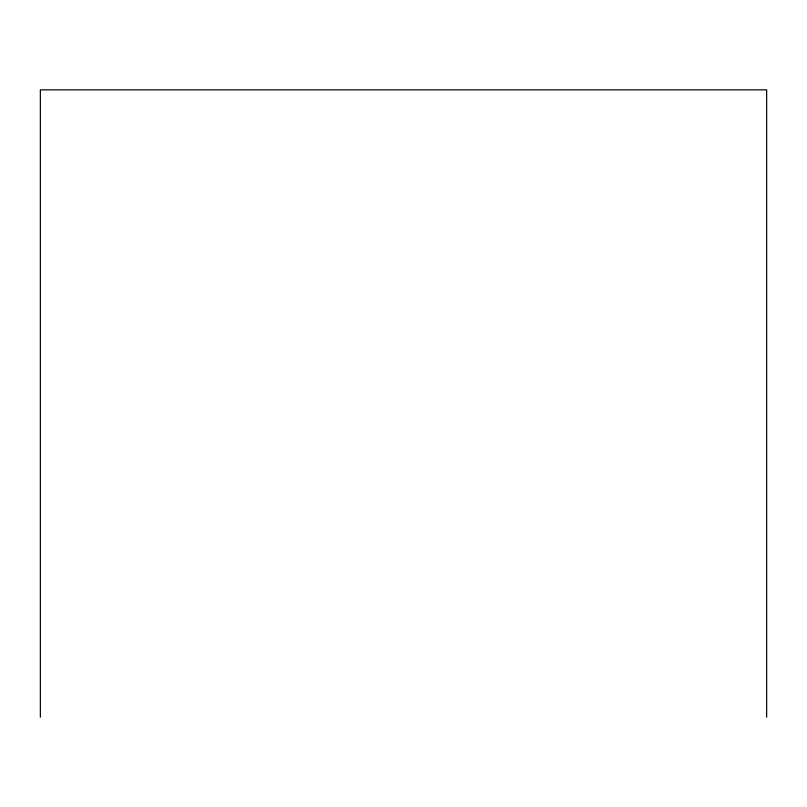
<?xml version="1.0" encoding="UTF-8"?>
<svg xmlns="http://www.w3.org/2000/svg" width="807" height="807" viewBox="0 0 807 807"><rect width="100%" height="100%" fill="white"/><g stroke="black" fill="none" stroke-linecap="round" stroke-linejoin="round"><path stroke-width="1.21" d="M766.65 717.151L766.65 89.849L40.35 89.849L40.35 717.151"/></g></svg>
